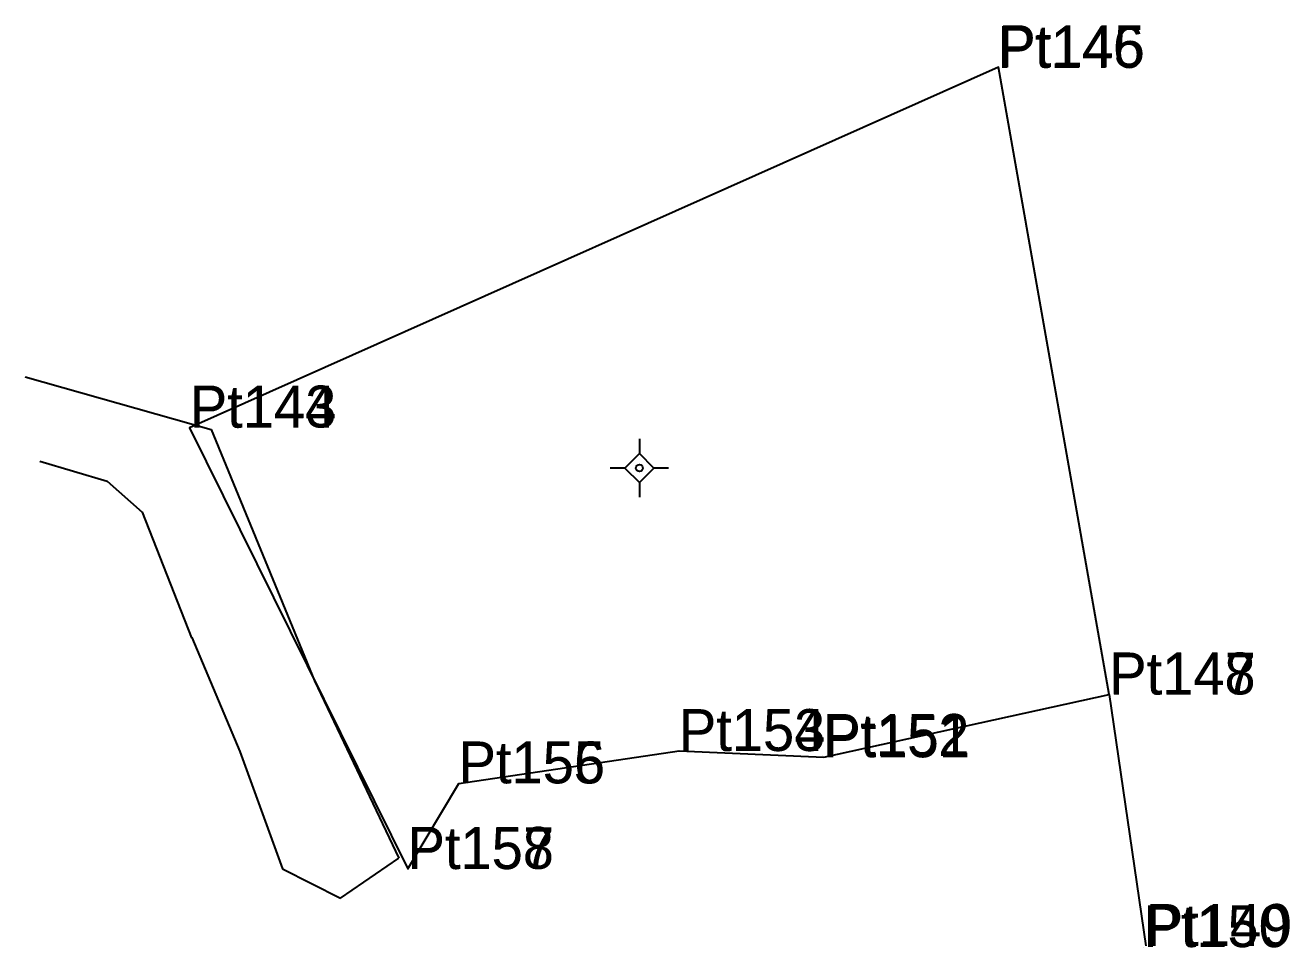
# Model space of a CAD drawing. Extents: x 549210 to 552392, y 1837658 to 1841725.
# Drawn here: x 552337.8 to 552392, y 1839049.9 to 1839089.5 of the extents above; entities that cross this region are included whole.
import ezdxf

# ---------------------------------------------------------------- set-up
doc = ezdxf.new("R2010")
doc.units = 0
for name, color, linetype in [('Level 10', 7, 'Continuous'), ('Level 11', 7, 'Continuous'), ('Level 12', 7, 'Continuous'), ('Level 23', 7, 'Continuous'), ('Level 7', 7, 'Continuous')]:
    doc.layers.add(name, color=color, linetype=linetype)

msp = doc.modelspace()

# ---------------------------------------------------------------- linework, layer by layer
at = {"layer": 'Level 10'}
msp.add_line((552384.3, 1839060.74), (552385.866, 1839049.953), dxfattribs=at)
msp.add_lwpolyline([(552384.3, 1839060.74), (552379.539, 1839087.681), (552344.808, 1839072.195), (552354.173, 1839053.254), (552356.363, 1839056.926), (552365.823, 1839058.322), (552372.034, 1839058.054), (552384.3, 1839060.74)], dxfattribs=at)
at = {"layer": 'Level 11'}
for p, q in [((552364.12, 1839071.72), (552364.12, 1839071.095)), ((552364.12, 1839071.095), (552363.495, 1839070.47)), ((552364.745, 1839070.47), (552364.12, 1839071.095)), ((552363.495, 1839070.47), (552362.87, 1839070.47)), ((552363.495, 1839070.47), (552364.12, 1839069.845)), ((552364.12, 1839069.845), (552364.745, 1839070.47)), ((552365.37, 1839070.47), (552364.745, 1839070.47)), ((552364.12, 1839069.845), (552364.12, 1839069.22))]:
    msp.add_line(p, q, dxfattribs=at)
msp.add_circle((552364.12, 1839070.47), 0.15, dxfattribs=at)
at = {"layer": 'Level 23'}
for p, q in [((552337.75, 1839074.38), (552345.73, 1839072.12)), ((552345.73, 1839072.12), (552350.17, 1839061.33)), ((552338.38, 1839070.77), (552341.27, 1839069.91)), ((552341.27, 1839069.91), (552342.77, 1839068.58)), ((552342.77, 1839068.58), (552344.888, 1839063.184)), ((552344.9, 1839063.19), (552346.97, 1839058.3)), ((552350.17, 1839061.33), (552353.79, 1839053.72)), ((552346.97, 1839058.3), (552348.79, 1839053.26)), ((552351.28, 1839052), (552353.79, 1839053.72)), ((552348.79, 1839053.26), (552351.28, 1839052))]:
    msp.add_line(p, q, dxfattribs=at)
at = {"layer": 'Level 7'}
for p, q in [((552379.495, 1839087.649), (552379.495, 1839087.649)), ((552379.539, 1839087.681), (552379.539, 1839087.681)), ((552344.808, 1839072.195), (552344.808, 1839072.195)), ((552344.816, 1839072.212), (552344.816, 1839072.212)), ((552384.289, 1839060.754), (552384.289, 1839060.754)), ((552384.3, 1839060.74), (552384.3, 1839060.74)), ((552365.809, 1839058.315), (552365.809, 1839058.315)), ((552365.823, 1839058.322), (552365.823, 1839058.322)), ((552371.998, 1839058.113), (552371.998, 1839058.113)), ((552372.034, 1839058.054), (552372.034, 1839058.054)), ((552356.354, 1839056.929), (552356.354, 1839056.929)), ((552356.363, 1839056.926), (552356.363, 1839056.926)), ((552354.156, 1839053.262), (552354.156, 1839053.262)), ((552354.173, 1839053.254), (552354.173, 1839053.254)), ((552385.763, 1839049.898), (552385.763, 1839049.898)), ((552385.866, 1839049.953), (552385.866, 1839049.953))]:
    msp.add_line(p, q, dxfattribs=at)

# ---------------------------------------------------------------- texts
at = {"layer": 'Level 12'}
for s, p in [('Pt146', (552379.5, 1839087.65)), ('Pt145', (552379.54, 1839087.68)), ('Pt144', (552344.81, 1839072.2)), ('Pt143', (552344.82, 1839072.21)), ('Pt148', (552384.29, 1839060.75)), ('Pt147', (552384.3, 1839060.74)), ('Pt153', (552365.81, 1839058.32)), ('Pt154', (552365.82, 1839058.32)), ('Pt152', (552372, 1839058.11)), ('Pt151', (552372.03, 1839058.05)), ('Pt155', (552356.35, 1839056.93)), ('Pt156', (552356.36, 1839056.93)), ('Pt158', (552354.16, 1839053.26)), ('Pt157', (552354.17, 1839053.25)), ('Pt149', (552385.87, 1839049.95)), ('Pt150', (552385.76, 1839049.9))]:
    msp.add_text(s, height=1.8, dxfattribs=at).set_placement(p)

doc.saveas('drawing.dxf')
